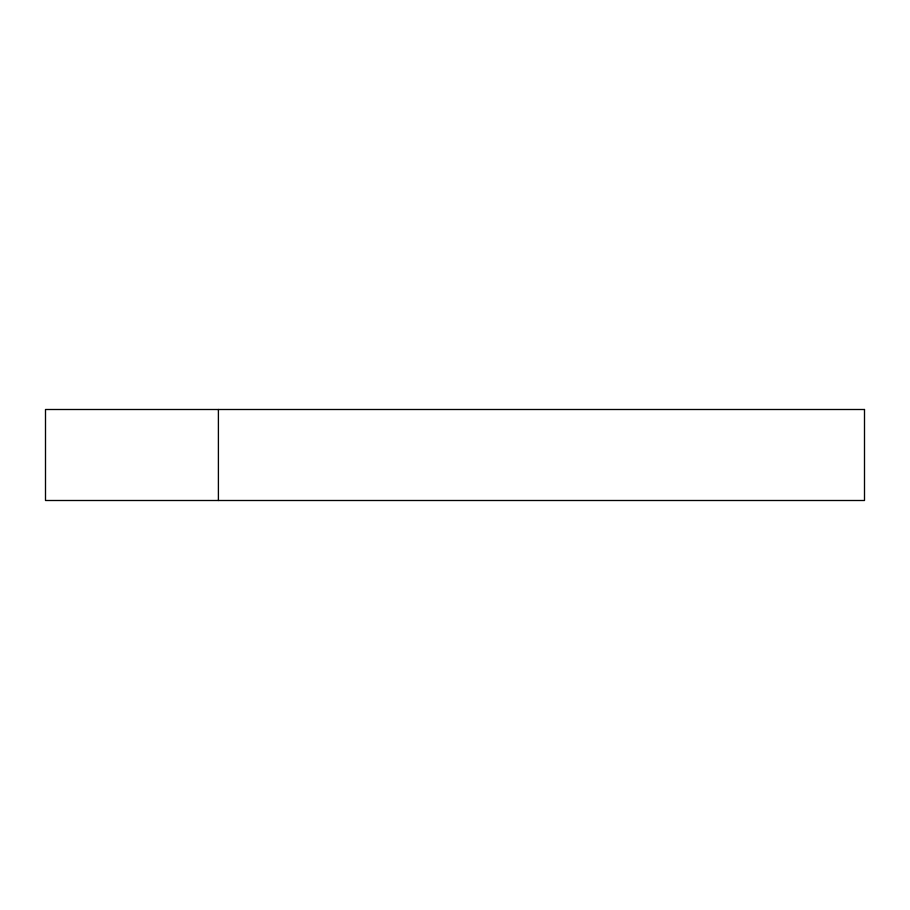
<?xml version="1.0" encoding="UTF-8"?>
<svg xmlns="http://www.w3.org/2000/svg" width="910" height="910" viewBox="0 0 910 910"><rect width="100%" height="100%" fill="white"/><g stroke="black" fill="none" stroke-linecap="round" stroke-linejoin="round"><path stroke-width="1.36" d="M218.4 409.5L218.4 500.5M864.5 409.5L45.5 409.5L45.5 500.5L864.5 500.5L864.5 409.5"/></g></svg>
